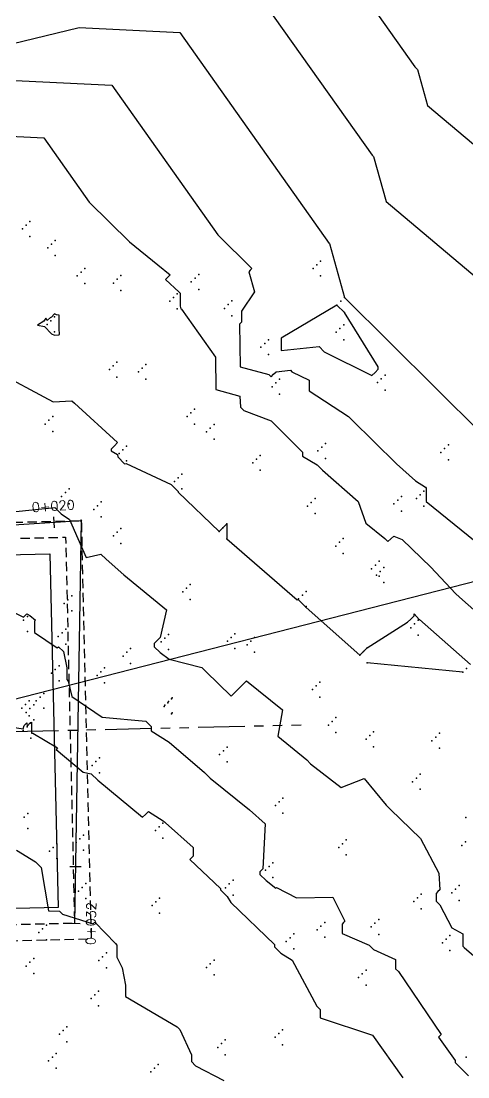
# Model space of a CAD drawing. Header units: metres. Extents: x 419582 to 423558, y 4805372 to 4807539.
# Drawn here: x 419769.02 to 419781.01, y 4805540.37 to 4805568.67 of the extents above; entities that cross this region are included whole.
import ezdxf

# ---------------------------------------------------------------- set-up
doc = ezdxf.new("R2010")
doc.units = ezdxf.units.M
doc.linetypes.add('HIDDEN', pattern=[0.375, 0.25, -0.125])
doc.linetypes.add('PHANTOM', pattern=[2.5, 1.25, -0.25, 0.25, -0.25, 0.25, -0.25])
for name, color, linetype in [('_pieds', 253, 'HIDDEN'), ('C-ROAD-CNTR-N', 92, 'Continuous'), ('C-ROAD-STAN', 11, 'Continuous'), ('C-ROAD-STAN-MAJR', 11, 'Continuous'), ('C-ROAD-STAN-MINR', 11, 'Continuous'), ('C-TINN', 4, 'Continuous'), ('C-TOPO-MAJR', 9, 'Continuous'), ('C-TOPO-MINR', 8, 'Continuous'), ('LS', 7, 'Continuous')]:
    doc.layers.add(name, color=color, linetype=linetype)
doc.styles.get("Standard").update_dxf_attribs({"font": 'simplex.shx'})

# ---------------------------------------------------------------- blocks, each defined once
blk = doc.blocks.new('AN30 +0 +0')
at = {"linetype": 'PHANTOM', "flags": 128}
for points in [[(0, -11.382), (0, 11.382)], [(-11.382, 0), (11.382, 0)]]:
    blk.add_lwpolyline(points, dxfattribs=at)
at = {"flags": 128}
blk.add_lwpolyline([(-4.744, -4.744), (-4.744, 4.744), (4.744, 4.744), (4.744, -4.744)], close=True, dxfattribs=at)
at = {"layer": 'LS', "insert": (-3.273, -0.383), "char_height": 0.51577, "width": 9.13592, "attachment_point": 1}
blk.add_mtext('AN30\\PBase +0 Leg +0', dxfattribs=at)
blk = doc.blocks.new('AeccTickTriangle')
at = {"color": 0, "linetype": 'ByBlock', "lineweight": -2}
blk.add_lwpolyline([(0, 0.67), (-0.58, -0.33), (0.58, -0.33)], close=True, dxfattribs=at)
at = {"color": 0, "linetype": 'ByBlock', "lineweight": -2, "const_width": 0.0625}
blk.add_lwpolyline([(-0.03, 0, 1), (0.03, 0, 1)], format="xyb", close=True, dxfattribs=at)
blk = doc.blocks.new('AeccTickLine')
blk.add_line((0, -0.5), (0, 0.5))

msp = doc.modelspace()

# ---------------------------------------------------------------- linework, layer by layer
at = {"color": 31, "lineweight": 30, "true_color": 0xffbd7a, "elevation": 1718.013}
msp.add_lwpolyline([(423449.834, 4807399.592), (423130.593, 4807500.114), (421950.92, 4806612.998), (421795.045, 4806430.988), (421305.015, 4806147.038), (421305.015, 4806147.038), (420630.083, 4805770.97), (419765.157, 4805549.54), (419617.356, 4805580.088)], dxfattribs=at)
at = {"layer": '_pieds', "elevation": 1511.57, "flags": 128}
for points in [[(419759.683, 4805543.8), (419759.42, 4805555.017), (419770.637, 4805555.28), (419770.9, 4805544.063)], [(419760.105, 4805544.243), (419759.863, 4805554.595), (419770.215, 4805554.837), (419770.457, 4805544.485)]]:
    msp.add_lwpolyline(points, close=True, dxfattribs=at)
at = {"layer": 'C-ROAD-CNTR-N', "color": 92, "linetype": 'Continuous', "lineweight": -3, "flags": 128}
msp.add_lwpolyline([(419760.528, 4805544.686), (419759.863, 4805554.595), (419770.637, 4805555.28), (419770.457, 4805544.485)], dxfattribs=at)
at = {"layer": 'C-TINN', "color": 4, "linetype": 'Continuous', "lineweight": -3}
for p in [(419769.16, 4805563.2, 1507.65), (419769.26, 4805563.3, 1507.65), (419769.06, 4805563.1, 1507.65), (419769.26, 4805562.9, 1507.65), (419769.84, 4805562.69, 1507.95), (419769.94, 4805562.79, 1507.95), (419769.74, 4805562.59, 1507.95), (419769.94, 4805562.39, 1507.95), (419770.73, 4805562.04, 1507.8), (419776.86, 4805562.04, 1505.2), (419776.96, 4805562.14, 1505.2), (419777.06, 4805562.24, 1505.2), (419770.53, 4805561.84, 1507.8), (419770.63, 4805561.94, 1507.8), (419771.7, 4805561.85, 1507.65), (419773.69, 4805561.78, 1506.62), (419773.79, 4805561.88, 1506.62), (419777.06, 4805561.84, 1505.2), (419770.73, 4805561.64, 1507.8), (419771.5, 4805561.65, 1507.65), (419771.6, 4805561.75, 1507.65), (419773.59, 4805561.68, 1506.62), (419773.79, 4805561.48, 1506.62), (419771.7, 4805561.45, 1507.65), (419773.11, 4805561.26, 1507.06), (419773.21, 4805561.36, 1507.06), (419777.7, 4805561.26, 1505), (419773.01, 4805561.16, 1507.06), (419773.21, 4805560.96, 1507.06), (419774.48, 4805560.97, 1506.31), (419774.58, 4805561.07, 1506.31), (419774.68, 4805561.17, 1506.31), (419777.5, 4805561.06, 1505), (419777.6, 4805561.16, 1505), (419769.82, 4805560.64, 1506.95), (419769.92, 4805560.74, 1506.95), (419774.68, 4805560.77, 1506.31), (419777.7, 4805560.86, 1505), (419769.72, 4805560.54, 1506.95), (419769.92, 4805560.34, 1506.95), (419777.58, 4805560.43, 1504.4), (419777.68, 4805560.53, 1504.4), (419775.66, 4805560.13, 1505.14), (419777.48, 4805560.33, 1504.4), (419777.68, 4805560.13, 1504.4), (419775.46, 4805559.93, 1505.14), (419775.56, 4805560.03, 1505.14), (419771.59, 4805559.53, 1507.57), (419775.66, 4805559.73, 1505.14), (419771.39, 4805559.33, 1507.57), (419771.49, 4805559.43, 1507.57), (419772.17, 4805559.27, 1507.81), (419772.27, 4805559.37, 1507.81), (419772.37, 4805559.47, 1507.81), (419771.59, 4805559.13, 1507.57), (419772.37, 4805559.07, 1507.81), (419775.86, 4805558.97, 1506.38), (419775.96, 4805559.07, 1506.38), (419778.59, 4805558.98, 1505.12), (419778.69, 4805559.08, 1505.12), (419778.79, 4805559.18, 1505.12), (419775.76, 4805558.87, 1506.38), (419775.96, 4805558.67, 1506.38), (419778.79, 4805558.78, 1505.12), (419773.58, 4805558.17, 1507.87), (419773.68, 4805558.27, 1507.87), (419769.67, 4805557.87, 1508.22), (419769.77, 4805557.97, 1508.22), (419769.87, 4805558.07, 1508.22), (419773.48, 4805558.07, 1507.87), (419773.68, 4805557.87, 1507.87), (419774.2, 4805557.86, 1507.52), (419769.87, 4805557.67, 1508.22), (419774, 4805557.66, 1507.52), (419774.1, 4805557.76, 1507.52), (419771.85, 4805557.28, 1507.97), (419774.2, 4805557.46, 1507.52), (419777.09, 4805557.25, 1506.7), (419777.19, 4805557.35, 1506.7), (419780.49, 4805557.31, 1505.29), (419771.65, 4805557.08, 1507.97), (419771.75, 4805557.18, 1507.97), (419775.44, 4805557.03, 1507.81), (419776.99, 4805557.15, 1506.7), (419777.19, 4805556.95, 1506.7), (419780.29, 4805557.11, 1505.29), (419780.39, 4805557.21, 1505.29), (419771.85, 4805556.88, 1507.97), (419775.24, 4805556.83, 1507.81), (419775.34, 4805556.93, 1507.81), (419780.49, 4805556.91, 1505.29), (419773.24, 4805556.43, 1507.95), (419773.34, 4805556.53, 1507.95), (419775.44, 4805556.63, 1507.81), (419770.31, 4805556.13, 1508.88), (419773.14, 4805556.33, 1507.95), (419773.34, 4805556.13, 1507.95), (419770.11, 4805555.93, 1508.88), (419770.21, 4805556.03, 1508.88), (419776.91, 4805555.87, 1507.73), (419779.13, 4805555.83, 1506.39), (419779.23, 4805555.93, 1506.39), (419779.63, 4805555.87, 1506.08), (419779.73, 4805555.97, 1506.08), (419779.83, 4805556.07, 1506.08), (419770.31, 4805555.73, 1508.88), (419770.97, 4805555.58, 1508.39), (419771.07, 4805555.68, 1508.39), (419771.17, 4805555.78, 1508.39), (419776.71, 4805555.67, 1507.73), (419776.81, 4805555.77, 1507.73), (419779.03, 4805555.73, 1506.39), (419779.23, 4805555.53, 1506.39), (419779.83, 4805555.67, 1506.08), (419771.17, 4805555.38, 1508.39), (419776.91, 4805555.47, 1507.73), (419771.6, 4805554.97, 1508.75), (419771.7, 4805555.07, 1508.75), (419774.34, 4805554.99, 1508), (419774.44, 4805555.09, 1508), (419774.54, 4805555.19, 1508), (419771.5, 4805554.87, 1508.75), (419774.54, 4805554.79, 1508), (419777.57, 4805554.7, 1507.49), (419777.67, 4805554.8, 1507.49), (419771.7, 4805554.67, 1508.75), (419777.47, 4805554.6, 1507.49), (419777.67, 4805554.4, 1507.49), (419778.63, 4805554.19, 1507.4), (419778.43, 4805553.99, 1507.4), (419778.53, 4805554.09, 1507.4), (419778.66, 4805553.92, 1507.78), (419778.76, 4805554.02, 1507.78), (419773.56, 4805553.57, 1508.73), (419778.56, 4805553.82, 1507.78), (419778.63, 4805553.79, 1507.4), (419778.76, 4805553.62, 1507.78), (419773.36, 4805553.37, 1508.73), (419773.46, 4805553.47, 1508.73), (419776.57, 4805553.28, 1507.99), (419776.67, 4805553.38, 1507.99), (419770.18, 4805553.06, 1509.58), (419770.28, 4805553.16, 1509.58), (419770.38, 4805553.26, 1509.58), (419773.56, 4805553.17, 1508.73), (419776.47, 4805553.18, 1507.99), (419776.67, 4805552.98, 1507.99), (419769.19, 4805552.71, 1510.03), (419770.38, 4805552.86, 1509.58), (419769.09, 4805552.61, 1510.03), (419779.58, 4805552.51, 1508.03), (419779.68, 4805552.61, 1508.03), (419769.19, 4805552.31, 1510.03), (419770.02, 4805552.17, 1509.9), (419770.12, 4805552.27, 1509.9), (419770.22, 4805552.37, 1509.9), (419772.98, 4805552.23, 1508.83), (419774.66, 4805552.15, 1508.41), (419774.76, 4805552.25, 1508.41), (419775.29, 4805552.15, 1508.73), (419779.48, 4805552.41, 1508.03), (419779.68, 4805552.21, 1508.03), (419770.22, 4805551.97, 1509.9), (419771.96, 4805551.85, 1509.59), (419772.78, 4805552.03, 1508.83), (419772.88, 4805552.13, 1508.83), (419774.56, 4805552.05, 1508.41), (419774.76, 4805551.85, 1508.41), (419775.09, 4805551.95, 1508.73), (419775.19, 4805552.05, 1508.73), (419778.31, 4805551.87, 1508), (419771.76, 4805551.65, 1509.59), (419771.86, 4805551.75, 1509.59), (419772.98, 4805551.83, 1508.83), (419775.29, 4805551.75, 1508.73), (419778.11, 4805551.67, 1508), (419778.21, 4805551.77, 1508), (419769.94, 4805551.29, 1510.19), (419770.04, 4805551.39, 1510.19), (419771.26, 4805551.33, 1509.25), (419771.96, 4805551.45, 1509.59), (419778.31, 4805551.47, 1508), (419780.98, 4805551.32, 1508), (419769.84, 4805551.19, 1510.19), (419771.06, 4805551.13, 1509.25), (419771.16, 4805551.23, 1509.25), (419780.88, 4805551.22, 1508), (419770.04, 4805550.99, 1510.19), (419771.26, 4805550.93, 1509.25), (419776.84, 4805550.75, 1508.66), (419776.94, 4805550.85, 1508.66), (419777.04, 4805550.95, 1508.66), (419769.24, 4805550.45, 1510.19), (419769.43, 4805550.45, 1510.64), (419769.53, 4805550.55, 1510.64), (419769.63, 4805550.65, 1510.64), (419773.06, 4805550.5, 1509.64), (419773.08, 4805550.53, 1509.68), (419777.04, 4805550.55, 1508.66), (419769.04, 4805550.25, 1510.19), (419769.14, 4805550.35, 1510.19), (419769.26, 4805550.24, 1510.82), (419769.36, 4805550.34, 1510.82), (419769.63, 4805550.25, 1510.64), (419772.86, 4805550.3, 1509.64), (419772.88, 4805550.33, 1509.68), (419772.96, 4805550.4, 1509.64), (419772.98, 4805550.43, 1509.68), (419769.16, 4805550.14, 1510.82), (419769.24, 4805550.05, 1510.19), (419769.36, 4805549.94, 1510.82), (419773.06, 4805550.1, 1509.64), (419773.08, 4805550.13, 1509.68), (419777.37, 4805549.9, 1508.37), (419777.47, 4805550, 1508.37), (419769.08, 4805549.65, 1511.07), (419769.18, 4805549.75, 1511.07), (419769.28, 4805549.85, 1511.07), (419777.27, 4805549.8, 1508.37), (419777.47, 4805549.6, 1508.37), (419778.48, 4805549.62, 1508.69), (419769.28, 4805549.45, 1511.07), (419778.28, 4805549.42, 1508.69), (419778.38, 4805549.52, 1508.69), (419780.05, 4805549.38, 1508.11), (419780.15, 4805549.48, 1508.11), (419780.25, 4805549.58, 1508.11), (419774.45, 4805549.11, 1509.63), (419774.55, 4805549.21, 1509.63), (419778.48, 4805549.22, 1508.69), (419780.25, 4805549.18, 1508.11), (419771.03, 4805548.82, 1510.9), (419771.13, 4805548.92, 1510.9), (419774.35, 4805549.01, 1509.63), (419774.55, 4805548.81, 1509.63), (419770.93, 4805548.72, 1510.9), (419771.13, 4805548.52, 1510.9), (419779.73, 4805548.48, 1508.6), (419779.53, 4805548.28, 1508.6), (419779.63, 4805548.38, 1508.6), (419779.73, 4805548.08, 1508.6), (419775.85, 4805547.64, 1509.69), (419775.95, 4805547.74, 1509.69), (419776.05, 4805547.84, 1509.69), (419769.1, 4805547.33, 1511.61), (419769.2, 4805547.43, 1511.61), (419776.05, 4805547.44, 1509.69), (419780.96, 4805547.32, 1508.52), (419772.73, 4805547.07, 1511.03), (419772.83, 4805547.17, 1511.03), (419769.2, 4805547.03, 1511.61), (419770.7, 4805546.85, 1511.73), (419772.63, 4805546.97, 1511.03), (419772.83, 4805546.77, 1511.03), (419769.88, 4805546.52, 1511.74), (419769.98, 4805546.62, 1511.74), (419770.5, 4805546.65, 1511.73), (419770.6, 4805546.75, 1511.73), (419777.55, 4805546.52, 1509.6), (419777.65, 4805546.62, 1509.6), (419777.75, 4805546.72, 1509.6), (419780.85, 4805546.57, 1508.41), (419780.95, 4805546.67, 1508.41), (419769.78, 4805546.42, 1511.74), (419769.98, 4805546.22, 1511.74), (419770.7, 4805546.45, 1511.73), (419777.75, 4805546.32, 1509.6), (419775.58, 4805545.91, 1509.8), (419775.68, 4805546.01, 1509.8), (419775.78, 4805546.11, 1509.8), (419774.71, 4805545.64, 1510.96), (419775.78, 4805545.71, 1509.8), (419770.56, 4805545.35, 1511.9), (419770.66, 4805545.45, 1511.9), (419770.76, 4805545.55, 1511.9), (419774.51, 4805545.44, 1510.96), (419774.61, 4805545.54, 1510.96), (419780.68, 4805545.4, 1508.53), (419780.78, 4805545.5, 1508.53), (419770.76, 4805545.15, 1511.9), (419772.64, 4805545.06, 1511.47), (419772.74, 4805545.16, 1511.47), (419774.71, 4805545.24, 1510.96), (419779.56, 4805545.07, 1509.45), (419779.66, 4805545.17, 1509.45), (419779.76, 4805545.27, 1509.45), (419780.58, 4805545.3, 1508.53), (419780.78, 4805545.1, 1508.53), (419772.54, 4805544.96, 1511.47), (419779.76, 4805544.87, 1509.45), (419772.74, 4805544.76, 1511.47), (419777.17, 4805544.51, 1510.24), (419778.52, 4805544.49, 1509.6), (419778.62, 4805544.59, 1509.6), (419769.5, 4805544.24, 1512.07), (419769.6, 4805544.34, 1512.07), (419769.7, 4805544.44, 1512.07), (419776.97, 4805544.31, 1510.24), (419777.07, 4805544.41, 1510.24), (419778.42, 4805544.39, 1509.6), (419769.7, 4805544.04, 1512.07), (419776.14, 4805544, 1510.94), (419776.24, 4805544.1, 1510.94), (419776.34, 4805544.2, 1510.94), (419777.17, 4805544.11, 1510.24), (419778.62, 4805544.19, 1509.6), (419780.33, 4805543.96, 1509.13), (419780.43, 4805544.06, 1509.13), (419780.53, 4805544.16, 1509.13), (419771.31, 4805543.69, 1512.13), (419776.34, 4805543.8, 1510.94), (419780.53, 4805543.76, 1509.13), (419769.26, 4805543.44, 1512.37), (419769.36, 4805543.54, 1512.37), (419771.11, 4805543.49, 1512.13), (419771.21, 4805543.59, 1512.13), (419774.1, 4805543.4, 1511.31), (419774.2, 4805543.5, 1511.31), (419769.16, 4805543.34, 1512.37), (419769.36, 4805543.14, 1512.37), (419771.31, 4805543.29, 1512.13), (419774, 4805543.3, 1511.31), (419774.2, 4805543.1, 1511.31), (419778.18, 4805543.13, 1510.55), (419778.28, 4805543.23, 1510.55), (419778.08, 4805543.03, 1510.55), (419778.28, 4805542.83, 1510.55), (419771, 4805542.57, 1512.23), (419771.1, 4805542.67, 1512.23), (419770.9, 4805542.47, 1512.23), (419771.1, 4805542.27, 1512.23), (419770.25, 4805541.71, 1512.37), (419770.05, 4805541.51, 1512.37), (419770.15, 4805541.61, 1512.37), (419775.84, 4805541.43, 1511.37), (419775.94, 4805541.53, 1511.37), (419776.04, 4805541.63, 1511.37), (419770.25, 4805541.31, 1512.37), (419774.3, 4805541.16, 1511.65), (419774.4, 4805541.26, 1511.65), (419774.5, 4805541.36, 1511.65), (419776.04, 4805541.23, 1511.37), (419769.86, 4805540.9, 1512.69), (419769.96, 4805541, 1512.69), (419774.5, 4805540.96, 1511.65), (419780.97, 4805540.9, 1509.79), (419769.76, 4805540.8, 1512.69), (419769.96, 4805540.6, 1512.69), (419772.6, 4805540.6, 1512.44), (419772.7, 4805540.7, 1512.44), (419772.5, 4805540.5, 1512.44)]:
    msp.add_point(p, dxfattribs=at)
at = {"layer": 'C-TOPO-MAJR', "color": 9, "linetype": 'Continuous', "lineweight": -3, "flags": 128}
for points, elevation in [([(419748.881, 4805564.424), (419752.559, 4805566.864), (419752.585, 4805566.891), (419752.612, 4805566.917), (419753.875, 4805567.286), (419757.406, 4805565.733), (419757.446, 4805565.774), (419757.487, 4805565.815), (419757.606, 4805565.696), (419759.942, 4805565.48), (419759.991, 4805565.529), (419760.041, 4805565.578), (419761.292, 4805565.782), (419761.717, 4805566.1), (419761.775, 4805566.157), (419761.832, 4805566.215), (419761.832, 4805566.385), (419770.577, 4805568.501), (419773.28, 4805568.368), (419777.29, 4805562.713), (419777.297, 4805562.706), (419777.7, 4805561.26), (419781.375, 4805557.615)], 1505), ([(419768.026, 4805553.212), (419769.083, 4805552.689), (419769.175, 4805552.781), (419769.256, 4805552.733), (419769.405, 4805552.608), (419769.382, 4805552.585), (419769.382, 4805552.278), (419769.992, 4805551.867), (419770.027, 4805551.901), (419770.158, 4805551.77), (419770.246, 4805551.337), (419770.246, 4805551.018), (419770.287, 4805550.978), (419770.381, 4805550.563), (419771.201, 4805550.016), (419772.366, 4805549.906), (419772.509, 4805549.763), (419772.509, 4805549.649), (419773, 4805549.341), (419773.948, 4805548.524), (419774.095, 4805548.377), (419775.151, 4805547.531), (419775.572, 4805547.152), (419775.513, 4805545.946), (419775.43, 4805545.863), (419775.43, 4805545.794), (419775.596, 4805545.629), (419775.861, 4805545.428), (419775.878, 4805545.445), (419776.412, 4805545.165), (419777.388, 4805545.189), (419777.714, 4805544.54), (419777.676, 4805544.503), (419777.639, 4805544.465), (419777.639, 4805544.215), (419778.361, 4805543.902), (419778.477, 4805543.786), (419779.074, 4805543.513), (419779.074, 4805543.268), (419779.151, 4805543.19), (419780.299, 4805541.506), (419780.227, 4805541.433), (419780.674, 4805540.804), (419780.674, 4805540.753), (419780.849, 4805540.579), (419781.033, 4805540.397)], 1510)]:
    msp.add_lwpolyline(points, dxfattribs=dict(at, elevation=elevation))
at = {"layer": 'C-TOPO-MAJR', "color": 9, "linetype": 'Continuous', "lineweight": -3, "elevation": 1505, "flags": 128}
msp.add_lwpolyline([(419778.605, 4805559.405), (419777.7, 4805560.86), (419777.5, 4805561.06), (419776.004, 4805560.168), (419776.004, 4805559.844), (419777.019, 4805559.948), (419777.159, 4805559.809), (419778.438, 4805559.172), (419778.522, 4805559.255), (419778.605, 4805559.338), (419778.605, 4805559.405)], close=True, dxfattribs=at)
at = {"layer": 'C-TOPO-MINR', "color": 8, "linetype": 'Continuous', "lineweight": -3, "flags": 128}
for points, elevation in [([(419776.93, 4805571.196), (419779.593, 4805567.441), (419779.664, 4805567.37), (419779.932, 4805566.41), (419785.158, 4805562.02), (419787.476, 4805559.72), (419787.799, 4805559.262), (419790.303, 4805557.281), (419792.26, 4805555.63), (419792.26, 4805555.482), (419797.762, 4805548.391), (419797.79, 4805548.363), (419797.876, 4805548.449), (419797.962, 4805548.535), (419798.579, 4805547.894), (419810.555, 4805541.005), (419812.794, 4805539.54), (419812.842, 4805539.493), (419812.842, 4805539.188), (419812.371, 4805538.562), (419812.256, 4805538.349), (419809.883, 4805535.05), (419810.673, 4805534.794), (419885.418, 4805559.649)], 1503), ([(419775.105, 4805569.782), (419778.441, 4805565.077), (419778.48, 4805565.038), (419778.816, 4805563.835), (419781.429, 4805561.64), (419784.426, 4805558.668), (419784.608, 4805558.41), (419786.018, 4805557.293), (419789.198, 4805554.612), (419789.198, 4805554.371), (419793.67, 4805548.607), (419796.146, 4805546.634), (419797.013, 4805545.844), (419797.177, 4805545.679), (419797.177, 4805545.608), (419808.996, 4805538.361), (419809.92, 4805537.549), (419810.111, 4805537.359), (419810.111, 4805537.34), (419807.735, 4805534.037), (419808.594, 4805533.758), (419889.81, 4805560.766)], 1504), ([(419768.298, 4805567.109), (419771.454, 4805566.954), (419774.299, 4805562.943), (419775.218, 4805562.037), (419775.174, 4805561.994), (419775.13, 4805561.95), (419775.289, 4805561.413), (419774.94, 4805560.894), (419774.94, 4805560.6), (419774.913, 4805560.574), (419774.887, 4805560.547), (419774.899, 4805559.407), (419775.668, 4805559.195), (419775.729, 4805559.134), (419775.799, 4805559.203), (419775.868, 4805559.272), (419776.252, 4805559.312), (419776.29, 4805559.273), (419776.753, 4805559.043), (419776.753, 4805558.763), (419777.81, 4805558.072), (419777.899, 4805557.984), (419779.095, 4805556.805), (419779.606, 4805556.348), (419779.877, 4805556.175), (419779.897, 4805556.155), (419779.897, 4805555.796), (419781.21, 4805554.73)], 1506), ([(419766.018, 4805565.718), (419769.629, 4805565.54), (419770.848, 4805563.821), (419771.93, 4805562.754), (419772.69, 4805562.14), (419773.019, 4805561.869), (419772.956, 4805561.806), (419772.893, 4805561.743), (419773.262, 4805561.404), (419773.289, 4805561.376), (419773.289, 4805561.031), (419773.312, 4805560.961), (419773.328, 4805560.945), (419774.238, 4805559.664), (419774.247, 4805558.799), (419774.894, 4805558.62), (419774.912, 4805558.321), (419775.003, 4805558.229), (419775.735, 4805557.959), (419776.571, 4805557.118), (419776.571, 4805557.009), (419776.967, 4805556.777), (419777.108, 4805556.635), (419778.065, 4805555.794), (419778.276, 4805555.214), (419778.788, 4805554.8), (419778.868, 4805554.721), (419779.024, 4805554.867), (419779.251, 4805554.777), (419780.02, 4805554.037), (419780.685, 4805553.331), (419780.785, 4805553.232), (419781.482, 4805552.616)], 1507), ([(419768.269, 4805559.319), (419769.879, 4805558.463), (419770.384, 4805558.496), (419770.452, 4805558.429), (419771.612, 4805557.375), (419771.524, 4805557.287), (419771.436, 4805557.199), (419771.436, 4805557.151), (419771.606, 4805557.049), (419771.616, 4805556.987), (419771.801, 4805556.801), (419771.844, 4805556.81), (419773.05, 4805556.251), (419773.237, 4805556.064), (419773.237, 4805556.039), (419774.34, 4805554.99), (419774.44, 4805555.09), (419774.54, 4805555.19), (419774.54, 4805554.79), (419776.429, 4805553.158), (419776.454, 4805553.166), (419776.651, 4805552.969), (419776.651, 4805552.963), (419776.676, 4805552.95), (419778.11, 4805551.67), (419778.21, 4805551.77), (419778.31, 4805551.87), (419779.394, 4805552.555), (419779.482, 4805552.643), (419779.57, 4805552.731), (419779.57, 4805552.779), (419779.709, 4805552.631), (419779.712, 4805552.628), (419781.08, 4805551.42)], 1508), ([(419767.999, 4805555.438), (419769.931, 4805555.631), (419770.099, 4805555.463), (419770.322, 4805555.307), (419770.765, 4805554.293), (419771.163, 4805554.385), (419771.302, 4805554.245), (419771.777, 4805553.831), (419772.92, 4805552.893), (419772.752, 4805552.145), (419772.674, 4805552.067), (419772.597, 4805551.99), (419772.597, 4805551.9), (419772.752, 4805551.745), (419773, 4805551.57), (419773.872, 4805551.344), (419773.98, 4805551.237), (419774.658, 4805550.573), (419775.068, 4805550.988), (419776.037, 4805550.21), (419775.91, 4805549.505), (419776.688, 4805548.865), (419776.792, 4805548.76), (419777.613, 4805548.125), (419778.231, 4805548.368), (419778.818, 4805547.656), (419778.938, 4805547.536), (419779.744, 4805546.758), (419780.232, 4805545.832), (419780.259, 4805545.382), (419780.21, 4805545.334), (419780.161, 4805545.285), (419780.161, 4805545.08), (419780.259, 4805544.982), (419780.584, 4805544.364), (419780.882, 4805544.206), (419780.882, 4805543.875), (419780.917, 4805543.84), (419782.071, 4805542.841)], 1509), ([(419780.88, 4805551.22), (419778.31, 4805551.47)], 1508), ([(419768.56, 4805549.777), (419769.077, 4805549.698), (419769.102, 4805549.787), (419769.174, 4805549.859), (419769.185, 4805549.774), (419769.277, 4805549.866), (419769.302, 4805549.875), (419769.302, 4805549.587), (419769.337, 4805549.58), (419770.001, 4805549.191), (419769.959, 4805549.149), (419770.686, 4805548.538), (419770.902, 4805548.495), (419771.078, 4805548.319), (419772.284, 4805547.328), (419772.361, 4805547.405), (419772.438, 4805547.482), (419772.835, 4805547.233), (419772.863, 4805547.209), (419772.867, 4805547.205), (419772.898, 4805547.181), (419773.636, 4805546.514), (419773.636, 4805546.286), (419773.593, 4805546.243), (419773.55, 4805546.2), (419774.371, 4805545.418), (419774.371, 4805545.387), (419774.555, 4805545.202), (419774.652, 4805545.041), (419775.825, 4805543.919), (419775.825, 4805543.854), (419775.993, 4805543.686), (419776.298, 4805543.497), (419776.96, 4805542.262), (419777.051, 4805542.171), (419777.051, 4805541.952), (419778.455, 4805541.485), (419779.264, 4805540.346)], 1511), ([(419768.897, 4805546.447), (419769.407, 4805546.135), (419769.557, 4805545.985), (419769.759, 4805544.818), (419770.054, 4805544.815), (419770.136, 4805544.732), (419770.956, 4805544.472), (419770.999, 4805544.515), (419771.552, 4805543.94), (419771.592, 4805543.901), (419771.592, 4805543.58), (419771.736, 4805543.292), (419771.825, 4805542.827), (419771.825, 4805542.527), (419773.206, 4805541.712), (419773.284, 4805541.635), (419773.591, 4805540.956), (419773.591, 4805540.779), (419773.703, 4805540.668), (419774.467, 4805540.268)], 1512)]:
    msp.add_lwpolyline(points, dxfattribs=dict(at, elevation=elevation))
at = {"layer": 'C-TOPO-MINR', "color": 8, "linetype": 'Continuous', "lineweight": -3, "elevation": 1507, "flags": 128}
msp.add_lwpolyline([(419769.634, 4805560.627), (419769.463, 4805560.517), (419769.65, 4805560.482), (419769.841, 4805560.291), (419769.918, 4805560.251), (419770.039, 4805560.259), (419770.047, 4805560.267), (419770.055, 4805560.275), (419770.047, 4805560.419), (419770.047, 4805560.791), (419769.968, 4805560.793), (419769.956, 4805560.805), (419769.921, 4805560.822), (419769.826, 4805560.728), (419769.816, 4805560.737), (419769.721, 4805560.643), (419769.687, 4805560.709), (419769.634, 4805560.627)], close=True, dxfattribs=at)

# ---------------------------------------------------------------- block references
at = {"rotation": 1.34112008}
msp.add_blockref('AN30 +0 +0', (419765.16, 4805549.54, 1511.57), dxfattribs=at)
at = {"layer": 'C-ROAD-STAN', "color": 11, "linetype": 'Continuous', "lineweight": -3, "xscale": 0.02999999999999999, "yscale": 0.02999999999999999, "zscale": 0.02999999999999999}
msp.add_blockref('AeccTickTriangle', (419770.637, 4805555.28), dxfattribs=at)
at = {"layer": 'C-ROAD-STAN-MAJR', "color": 11, "linetype": 'Continuous', "lineweight": -3, "xscale": 0.3, "yscale": 0.3, "zscale": 0.3}
for p, rotation in [((419769.912, 4805555.234), 3.639873703554001), ((419770.457, 4805544.485), 269.0423664557735)]:
    msp.add_blockref('AeccTickLine', p, dxfattribs=dict(at, rotation=rotation))
at = {"layer": 'C-ROAD-STAN-MINR', "color": 11, "linetype": 'Continuous', "lineweight": -3, "xscale": 0.3, "yscale": 0.3, "zscale": 0.3, "rotation": 269.0423664557735}
msp.add_blockref('AeccTickLine', (419770.482, 4805546.008), dxfattribs=at)

# ---------------------------------------------------------------- texts
at = {"layer": 'C-ROAD-STAN-MAJR', "color": 11, "linetype": 'Continuous', "lineweight": -3, "char_height": 0.254}
for s, insert, attachment_point, rotation in [('0+020', (419769.892, 4805555.547), 8, 3.6399), ('0+032', (419770.77, 4805544.48), 2, 89.0424)]:
    msp.add_mtext(s, dxfattribs=dict(at, insert=insert, attachment_point=attachment_point, rotation=rotation))

doc.saveas('drawing.dxf')
